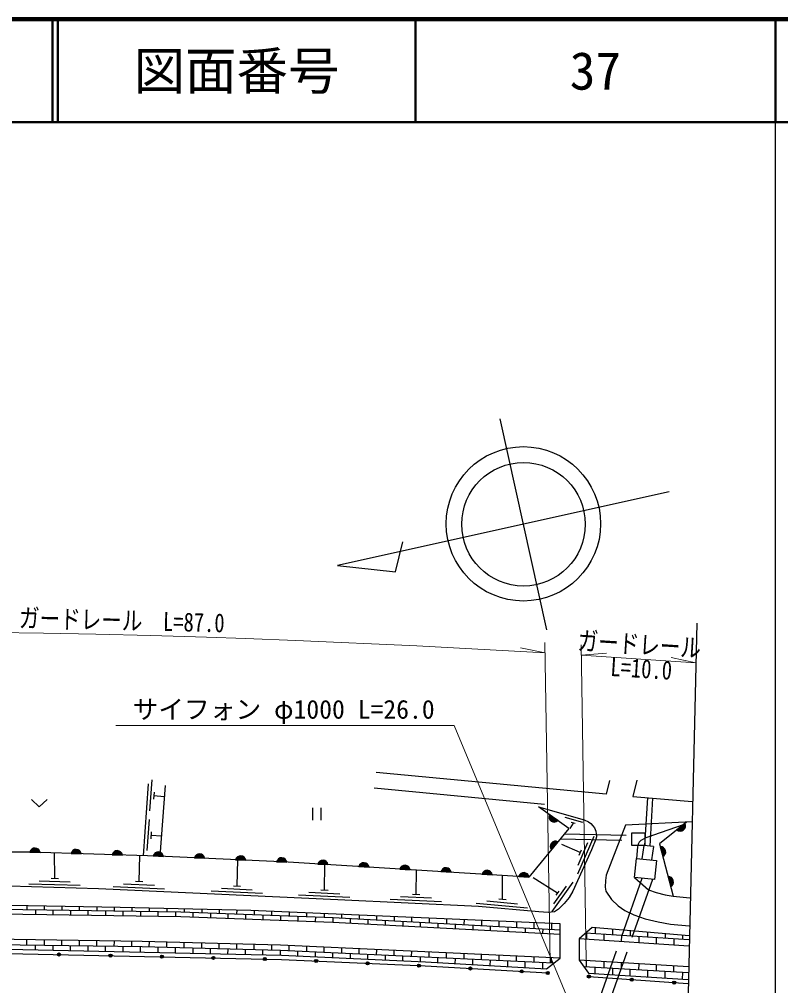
# Model space of a CAD drawing. Units: millimetres at full size, sheet at 1:1000; details may follow other scales. Extents: x 40000 to 680000, y 20000 to 380000.
# Drawn here: x 505510 to 579500, y 286097 to 380000 of the extents above; entities that cross this region are included whole.
import ezdxf
from ezdxf.enums import TextEntityAlignment as Align

# ---------------------------------------------------------------- set-up
doc = ezdxf.new("R2010")
doc.units = ezdxf.units.MM
doc.header["$LTSCALE"] = 1000
doc.linetypes.add('DASHED', pattern=[7.5, 6, -1.5])
for name, color, linetype, lineweight in [('M-BGD', 7, 'Continuous', 25), ('M-BMK-OTRS', 5, 'Continuous', 25), ('M-BMK-SRVR', 3, 'Continuous', 25), ('M-STR-HTXT', 7, 'Continuous', 13), ('M-TTL', 2, 'Continuous', 140), ('M-TTL-BAND', 7, 'Continuous', 25), ('M-TTL-LINE', 7, 'Continuous', 50)]:
    doc.layers.add(name, color=color, linetype=linetype, lineweight=lineweight)
doc.layers.add('M-TTL-TXT', color=7, linetype='Continuous')
doc.styles.add('ＭＳ ゴシック', font='')
doc.styles.get('ＭＳ ゴシック').set_extended_font_data('MS Gothic')

msp = doc.modelspace()

# ---------------------------------------------------------------- hatches: boundary and pattern name
at = {"layer": 'M-BGD'}
for points in [[(557841, 302140, -0.82183), (557031, 302710)], [(570192, 301853, -0.82183), (569421, 301231)], [(557213, 299310, -0.82183), (557841, 300076)], [(567799, 299596, -0.82183), (568047, 298636)], [(506537, 299079, -0.82183), (507528, 299048)], [(510535, 298952, -0.82183), (511526, 298921)], [(514533, 298826, -0.82183), (515524, 298794)], [(518532, 298706, -0.82183), (519521, 298660)], [(522527, 298520, -0.82183), (523517, 298474)], [(526523, 298334, -0.82183), (527513, 298287)], [(530519, 298147, -0.82183), (531508, 298101)], [(534512, 297918, -0.82183), (535501, 297856)], [(538504, 297670, -0.82183), (539493, 297609)], [(542497, 297423, -0.82183), (543485, 297362)], [(546489, 297176, -0.82183), (547478, 297115)], [(550481, 296929, -0.82183), (551470, 296868)], [(554052, 296708, -0.82183), (555041, 296647)], [(568550, 296690, -0.82183), (568797, 295731)], [(509220, 289130, -1), (509520, 289123, -0.41421), (509367, 288977, -0.41421)], [(514219, 289020, -1), (514519, 289014, -0.41421), (514365, 288867, -0.41421)], [(519217, 288911, -1), (519517, 288904, -0.41421), (519364, 288757, -0.41421)], [(524216, 288801, -1), (524516, 288794, -0.41421), (524363, 288648, -0.41421)], [(529215, 288691, -1), (529515, 288685, -0.41421), (529362, 288538, -0.41421)], [(534211, 288506, -1), (534511, 288492, -0.41421), (534354, 288349, -0.41421)], [(539206, 288278, -1), (539506, 288264, -0.41421), (539349, 288121, -0.41421)], [(544201, 288050, -1), (544501, 288036, -0.41421), (544344, 287893, -0.41421)], [(549193, 287774, -1), (549493, 287757, -0.41421), (549334, 287616, -0.41421)], [(554185, 287489, -1), (554485, 287472, -0.41421), (554326, 287331, -0.41421)], [(556709, 287337, -1), (557009, 287336, -0.41421), (556858, 287187, -0.41421)], [(560703, 286987, -1), (561003, 286986, -0.41421), (560852, 286837, -0.41421)], [(564869, 286688, -1), (565169, 286687, -0.41421), (565018, 286538, -0.41421)], [(568999, 286392, -1), (569299, 286391, -0.41421), (569149, 286241, -0.41421)]]:
    msp.add_hatch(color=256, dxfattribs=at).paths.add_polyline_path(points)

# ---------------------------------------------------------------- linework, layer by layer
for p, q in [((517572, 298729), (518055, 305703)), ((518382, 306083), (518174, 303090)), ((519670, 305543), (519178, 298676)), ((539988, 305328), (556545, 303746)), ((518602, 304915), (518553, 304217)), ((518577, 304566), (519595, 304495)), ((534017, 303377), (534017, 302177)), ((534817, 303377), (534817, 302177)), ((557841, 302140), (557031, 302710)), ((560284, 301947), (558550, 302431)), ((518115, 302229), (517907, 299236)), ((559336, 301900), (559018, 301356)), ((559539, 301844), (559134, 301956)), ((570192, 301853), (569421, 301231)), ((518334, 301061), (518286, 300363)), ((518310, 300712), (519319, 300642)), ((559775, 296966), (561364, 300636)), ((557213, 299310), (557841, 300076)), ((560019, 299039), (558218, 299807)), ((559817, 297819), (560771, 300021)), ((566189, 299706), (566000, 298416)), ((567129, 299610), (566189, 299706)), ((567129, 299610), (566939, 298320)), ((567799, 299596), (568047, 298636)), ((506537, 299079), (507528, 299048)), ((508955, 296531), (508935, 299003)), ((510535, 298952), (511526, 298921)), ((514533, 298826), (515524, 298794)), ((517157, 296222), (517213, 298741)), ((518532, 298706), (519521, 298660)), ((559908, 298782), (560130, 299296)), ((522527, 298520), (523517, 298474)), ((526523, 298334), (527513, 298287)), ((526670, 295789), (526745, 298323)), ((530519, 298147), (531508, 298101)), ((534512, 297918), (535501, 297856)), ((535167, 295402), (535215, 297874)), ((538504, 297670), (539493, 297609)), ((542497, 297423), (543485, 297362)), ((544075, 294987), (544120, 297323)), ((546489, 297176), (547478, 297115)), ((550481, 296929), (551470, 296868)), ((552467, 294491), (552455, 296807)), ((506437, 296008), (511435, 295855)), ((507446, 296278), (510445, 296185)), ((508605, 296542), (509304, 296521)), ((515645, 295990), (518642, 295854)), ((516807, 296237), (517507, 296206)), ((526320, 295805), (527019, 295773)), ((554052, 296708), (555041, 296647)), ((557822, 295079), (555438, 296580)), ((557304, 293303), (559320, 296164)), ((568550, 296690), (568797, 295731)), ((514632, 295736), (519627, 295509)), ((524145, 295303), (529140, 295076)), ((525158, 295557), (528154, 295421)), ((532642, 294918), (537637, 294688)), ((533655, 295171), (536652, 295033)), ((534817, 295418), (535517, 295386)), ((543726, 295003), (544425, 294970)), ((557462, 294048), (558672, 295765)), ((557680, 294879), (557963, 295280)), ((541550, 294504), (546544, 294270)), ((542563, 294757), (545559, 294617)), ((549923, 294123), (554901, 293664)), ((550946, 294330), (553933, 294055)), ((552119, 294523), (552816, 294459)), ((506234, 293858), (506232, 293493)), ((507082, 293482), (507079, 293041)), ((507934, 293825), (507932, 293470)), ((508782, 293457), (508779, 293017)), ((509634, 293793), (509632, 293444)), ((510482, 293430), (510479, 292990)), ((511334, 293760), (511332, 293417)), ((512182, 293403), (512179, 292963)), ((513034, 293728), (513032, 293390)), ((513882, 293376), (513879, 292936)), ((514734, 293696), (514732, 293363)), ((515581, 293349), (515579, 292909)), ((516433, 293661), (516431, 293336)), ((517281, 293322), (517279, 292882)), ((518133, 293624), (518131, 293309)), ((518981, 293295), (518978, 292855)), ((519833, 293588), (519831, 293282)), ((520681, 293269), (520678, 292829)), ((521533, 293551), (521531, 293249)), ((522381, 293217), (522378, 292777)), ((523233, 293515), (523231, 293186)), ((524080, 293155), (524078, 292715)), ((524932, 293478), (524930, 293124)), ((525780, 293093), (525777, 292653)), ((526632, 293442), (526630, 293062)), ((527480, 293030), (527477, 292590)), ((528332, 293398), (528330, 292999)), ((530032, 293322), (530029, 292937)), ((531731, 293247), (531729, 292875)), ((533431, 293172), (533428, 292812)), ((535130, 293096), (535128, 292750)), ((536830, 293021), (536828, 292674)), ((529179, 292968), (529177, 292528)), ((530879, 292906), (530876, 292466)), ((532579, 292843), (532576, 292403)), ((534278, 292781), (534276, 292341)), ((535978, 292719), (535975, 292279)), ((537677, 292628), (537675, 292188)), ((538529, 292946), (538527, 292582)), ((539377, 292537), (539374, 292096)), ((540229, 292870), (540227, 292491)), ((541076, 292446), (541074, 292005)), ((541929, 292798), (541926, 292400)), ((542776, 292354), (542773, 291914)), ((543628, 292726), (543626, 292309)), ((544475, 292263), (544473, 291823)), ((545328, 292655), (545325, 292218)), ((546175, 292172), (546172, 291732)), ((547027, 292584), (547024, 292127)), ((547874, 292081), (547871, 291640)), ((548727, 292513), (548724, 292035)), ((550426, 292442), (550423, 291944)), ((552126, 292370), (552123, 291853)), ((553826, 292299), (553822, 291762)), ((555525, 292228), (555522, 291671)), ((557225, 292157), (557221, 291579)), ((549574, 291990), (549571, 291549)), ((551273, 291899), (551270, 291458)), ((552973, 291807), (552970, 291367)), ((554672, 291716), (554669, 291276)), ((556372, 291625), (556369, 291184)), ((570587, 290540), (560543, 291212)), ((560619, 291207), (560615, 290606)), ((570596, 290950), (561167, 291758)), ((561472, 291732), (561469, 291150)), ((563171, 291586), (563168, 291037)), ((564871, 291441), (564867, 290923)), ((566570, 291295), (566567, 290809)), ((568269, 291149), (568266, 290695)), ((506214, 290558), (506211, 290023)), ((507914, 290533), (507910, 289998)), ((509614, 290509), (509610, 289974)), ((511314, 290484), (511310, 289949)), ((513013, 290459), (513010, 289924)), ((514713, 290434), (514710, 289899)), ((516413, 290409), (516410, 289874)), ((518113, 290377), (518110, 289842)), ((519813, 290333), (519809, 289798)), ((521513, 290290), (521509, 289755)), ((523212, 290246), (523209, 289711)), ((524912, 290203), (524909, 289667)), ((570573, 289940), (559904, 290654)), ((562318, 291093), (562315, 290492)), ((564018, 290980), (564014, 290379)), ((565717, 290866), (565713, 290265)), ((567416, 290752), (567413, 290151)), ((569116, 290639), (569112, 290038)), ((569968, 291004), (569965, 290582)), ((507061, 290011), (507058, 289577)), ((508760, 289986), (508758, 289540)), ((510460, 289961), (510457, 289503)), ((512160, 289936), (512157, 289466)), ((513860, 289911), (513857, 289428)), ((515560, 289886), (515557, 289391)), ((517260, 289861), (517257, 289354)), ((518960, 289820), (518956, 289316)), ((520659, 289776), (520656, 289279)), ((522359, 289733), (522356, 289242)), ((524059, 289689), (524056, 289205)), ((525759, 289646), (525756, 289167)), ((526612, 290159), (526608, 289624)), ((527458, 289602), (527455, 289130)), ((528312, 290115), (528308, 289580)), ((529158, 289558), (529155, 289093)), ((530011, 290072), (530008, 289537)), ((530858, 289515), (530855, 289056)), ((531711, 290011), (531708, 289476)), ((532557, 289436), (532555, 288981)), ((533411, 289931), (533407, 289396)), ((534257, 289356), (534254, 288904)), ((535110, 289851), (535107, 289316)), ((535956, 289276), (535954, 288827)), ((536810, 289772), (536806, 289236)), ((538509, 289692), (538506, 289157)), ((540209, 289612), (540205, 289077)), ((541908, 289533), (541905, 288997)), ((543608, 289454), (543604, 288918)), ((545307, 289375), (545304, 288839)), ((547007, 289296), (547004, 288761)), ((537656, 289196), (537653, 288749)), ((539356, 289117), (539353, 288672)), ((541055, 289037), (541052, 288594)), ((542755, 288958), (542752, 288517)), ((544454, 288879), (544451, 288439)), ((546154, 288800), (546151, 288348)), ((547853, 288721), (547850, 288251)), ((548706, 289217), (548703, 288682)), ((549553, 288643), (549550, 288154)), ((550406, 289139), (550403, 288603)), ((551252, 288564), (551249, 288057)), ((552105, 289060), (552102, 288524)), ((552952, 288485), (552949, 287960)), ((553805, 288981), (553802, 288446)), ((554651, 288406), (554648, 287863)), ((555505, 288902), (555501, 288367)), ((556351, 288328), (556347, 287767)), ((557204, 288824), (557201, 288288)), ((570527, 287940), (559904, 288572)), ((560602, 288531), (560599, 287930)), ((562302, 288430), (562298, 287829)), ((564001, 288329), (563997, 287728)), ((570513, 287340), (560373, 287943)), ((561448, 287879), (561445, 287285)), ((563148, 287778), (563144, 287173)), ((564847, 287677), (564843, 287061)), ((565701, 288228), (565697, 287627)), ((566547, 287576), (566543, 286949)), ((567400, 288126), (567396, 287526)), ((568246, 287475), (568242, 286837)), ((569099, 288025), (569096, 287425)), ((569945, 287374), (569941, 286725)), ((560853, 286987), (570489, 286295))]:
    msp.add_line(p, q, dxfattribs=at)
at = {"layer": 'M-BGD', "linetype": 'DASHED'}
for p, q in [((566311, 299706), (566580, 304354)), ((566808, 299643), (567079, 304314)), ((558482, 300857), (565038, 300705)), ((558079, 300367), (565039, 300205)), ((566022, 296523), (556698, 270194)), ((567046, 296419), (557864, 270492))]:
    msp.add_line(p, q, dxfattribs=at)
at = {"layer": 'M-BGD'}
for points in [[(470397, 313271), (466156, 298449), (469204, 294493), (469208, 289847), (498430, 289766), (530998, 289052), (544971, 288415), (556744, 287744), (558081, 288783), (558081, 292121), (540814, 292844), (528008, 293412), (515323, 293684), (502759, 293924), (488164, 293988), (478522, 293988), (469204, 293879)], [(558915, 301385), (555031, 296648), (531640, 298095), (518988, 298685), (506487, 299081), (497508, 299081), (487390, 298825), (475028, 298687), (469656, 298608), (472061, 313027)], [(562874, 306030), (562540, 304720), (540183, 306810)], [(565505, 306081), (565143, 304469), (570897, 304007)], [(558915, 301385), (555957, 303465), (560417, 302222), (560814, 302023), (561053, 301853), (561256, 301644), (561392, 301429), (561525, 301105), (561580, 300843), (561593, 300567), (561533, 300335), (561121, 299294), (559308, 295276), (558937, 294661), (558453, 294084), (557918, 293544), (557530, 293287), (556891, 293206), (556001, 293262), (550142, 293802), (536466, 294442), (513208, 295500), (495803, 296035)], [(506701, 304188), (507451, 303488), (508201, 304188)], [(570851, 302014), (564435, 301708), (562552, 296822), (562474, 296325), (562447, 295672), (562509, 295285), (563068, 294463), (563691, 293848), (564349, 293409), (565234, 292977), (566330, 292588), (567589, 292291), (568782, 292087), (570618, 291902)], [(570022, 301716), (566389, 300463), (565909, 300193), (565743, 300029), (565647, 299832), (565602, 299587), (565489, 298467)], [(570363, 301991), (567729, 299867), (569039, 294794)], [(565301, 296596), (566643, 295416), (567406, 295146), (568259, 294934), (569039, 294794), (570681, 294645)], [(469203, 293471), (480029, 293531), (494170, 293656), (508185, 293467), (521219, 293260), (536010, 292718), (558104, 291532)], [(469205, 293031), (480032, 293091), (494169, 293216), (508179, 293027), (521208, 292820), (535990, 292278), (558081, 291093)], [(561167, 291758), (559904, 290654), (559904, 288572), (560835, 287325), (570498, 286688)], [(558081, 288783), (542134, 289522), (530899, 290049), (517455, 290394), (500815, 290637), (485203, 290904), (473290, 290885), (469207, 290778)], [(557431, 288278), (542109, 288987), (530880, 289514), (517445, 289859), (500806, 290102), (485199, 290369), (473298, 290350), (469208, 290243)], [(469373, 289447), (498425, 289366), (530985, 288653), (544951, 288016), (556859, 287337)]]:
    msp.add_lwpolyline(points, dxfattribs=at)
for points in [[(565038, 300935), (566310, 300936), (566311, 299706), (565039, 299704)], [(565490, 298467), (567417, 298272), (567227, 296401), (565301, 296596)]]:
    msp.add_lwpolyline(points, close=True, dxfattribs=at)
for centre in [(509370, 289127), (514369, 289017), (519367, 288907), (524366, 288798), (529365, 288688), (534361, 288499), (539356, 288271), (544351, 288043), (549343, 287765), (554335, 287481), (556859, 287337), (560853, 286987), (565019, 286688), (569149, 286391)]:
    msp.add_circle(centre, 150, dxfattribs=at)
for centre, start, end in [((557492, 302505), 156.05217, 313.71037), ((569745, 301619), 230.04992, 27.70811), ((557603, 299631), 61.82386, 219.48205), ((567829, 299091), 295.64914, 93.30733), ((507029, 298966), 9.35532, 167.01351), ((511027, 298839), 9.35532, 167.01351), ((515025, 298712), 9.35532, 167.01351), ((519022, 298585), 8.50408, 166.16227), ((523018, 298399), 8.50408, 166.16227), ((527013, 298213), 8.50408, 166.16227), ((531009, 298027), 8.50408, 166.16227), ((535000, 297789), 7.63027, 165.28846), ((538993, 297542), 7.63027, 165.28846), ((542985, 297295), 7.63027, 165.28846), ((546977, 297048), 7.63027, 165.28846), ((550970, 296801), 7.63027, 165.28846), ((554541, 296580), 7.63027, 165.28846), ((568579, 296186), 295.64914, 93.30733)]:
    msp.add_arc(centre, 505, start, end, dxfattribs=at)
at = {"layer": 'M-BMK-OTRS'}
msp.add_line((571358, 321314), (569398, 238663), dxfattribs=at)
at = {"layer": 'M-BMK-SRVR'}
for p, q in [((556784, 320684), (552232, 341184)), ((568664, 334077), (536420, 326918)), ((542055, 326319), (542788, 329229)), ((536420, 326918), (542055, 326319))]:
    msp.add_line(p, q, dxfattribs=at)
for centre, radius in [((554499, 330975), 7500), ((554508, 330934), 6000)]:
    msp.add_circle(centre, radius, dxfattribs=at)
at = {"layer": 'M-STR-HTXT'}
for p, q in [((557094, 288293), (556595, 319445)), ((556611, 318443), (554204, 318929)), ((560602, 288531), (560099, 319228)), ((560602, 288531), (560099, 319228)), ((560116, 318225), (562564, 318410)), ((560116, 318225), (571266, 317462)), ((571266, 317462), (568866, 317979))]:
    msp.add_line(p, q, dxfattribs=at)
for points in [[(469070, 320348), (474461, 320426), (479389, 320475), (487361, 320508), (494052, 320493), (498239, 320464), (503054, 320411), (507861, 320338), (512961, 320238), (518286, 320109), (523712, 319952), (527489, 319827), (532389, 319647), (544132, 319128), (556611, 318443)], [(560475, 280861), (547774, 311385), (514874, 311385)]]:
    msp.add_lwpolyline(points, dxfattribs=at)
at = {"layer": 'M-TTL'}
msp.add_line((680000, 380000), (40000, 380000), dxfattribs=at)
at = {"layer": 'M-TTL-BAND'}
msp.add_line((579000, 20000), (579000, 370000), dxfattribs=at)
at = {"layer": 'M-TTL-LINE'}
for p, q in [((508747, 380000), (508747, 370000)), ((509247, 380000), (509247, 370000)), ((543997, 380000), (543997, 370000)), ((579000, 380000), (579000, 370000)), ((40000, 370000), (680000, 370000))]:
    msp.add_line(p, q, dxfattribs=at)

# ---------------------------------------------------------------- texts
at = {"layer": 'M-STR-HTXT', "style": 'ＭＳ ゴシック', "width": 0.8}
for s, rotation, p in [('ガードレール\u3000L=87.0', 358.559, (515435, 320129)), ('ガードレール', 356.365, (565670, 317807))]:
    msp.add_text(s, height=1833, rotation=rotation, dxfattribs=at).set_placement(p, align=Align.BOTTOM_CENTER)
msp.add_text('L=10.0', height=1833, rotation=356.365, dxfattribs=at).set_placement((566014, 317835), align=Align.TOP_CENTER)
at = {"layer": 'M-STR-HTXT', "style": 'ＭＳ ゴシック'}
msp.add_text('サイフォン φ1000 L=26.0', height=1833, dxfattribs=at).set_placement((545874, 311485), align=Align.BOTTOM_RIGHT)
at = {"layer": 'M-TTL-TXT', "style": 'ＭＳ ゴシック'}
for s, p in [('図面番号', (526622, 375000)), ('37', (561497, 375000))]:
    msp.add_text(s, height=3666, dxfattribs=at).set_placement(p, align=Align.MIDDLE_CENTER)

doc.saveas('drawing.dxf')
